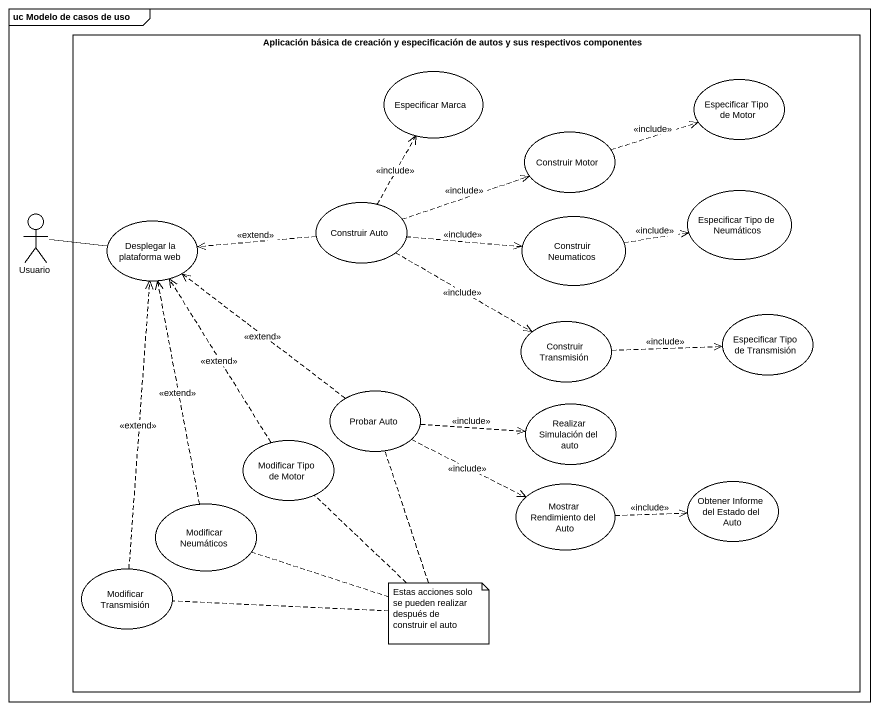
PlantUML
@startuml
mainframe uc Modelo de casos de uso
rectangle "Aplicación básica de creación y especificación de autos y sus respectivos componentes" as Aplicación_básica_de {
  usecase "Especificar Marca" as Especificar_Marca
  usecase "Especificar Tipo de Motor" as Especificar_Tipo_de_Motor
  usecase "Construir Motor" as Construir_Motor
  usecase "Especificar Tipo de Neumáticos" as Especificar_Tipo_de
  usecase "Desplegar la plataforma web" as Desplegar_la_plataforma_web
  usecase "Construir Auto" as Construir_Auto
  usecase "Construir Neumaticos" as Construir_Neumaticos
  usecase "Especificar Tipo de Transmisión" as Especificar_Tipo_de_2
  usecase "Construir Transmisión" as Construir_Transmisión
  usecase "Probar Auto" as Probar_Auto
  usecase "Realizar Simulación del auto" as Realizar_Simulación_del_auto
  usecase "Modificar Tipo de Motor" as Modificar_Tipo_de_Motor
  usecase "Modificar Neumáticos" as Modificar_Neumáticos
  usecase "Mostrar Rendimiento del Auto" as Mostrar_Rendimiento_del_Auto
  usecase "Obtener Informe del Estado del Auto" as Obtener_Informe_del_Estado
  usecase "Modificar Transmisión" as Modificar_Transmisión
}
actor Usuario
Construir_Motor .right.> Especificar_Tipo_de_Motor : <<include>>
Usuario -right- Desplegar_la_plataforma_web
Construir_Auto .up.> Especificar_Marca : <<include>>
Construir_Auto .right.> Construir_Motor : <<include>>
Construir_Auto .left.> Desplegar_la_plataforma_web : <<extend>>
Construir_Auto .right.> Construir_Neumaticos : <<include>>
Construir_Auto .right.> Construir_Transmisión : <<include>>
Construir_Neumaticos .right.> Especificar_Tipo_de : <<include>>
Construir_Transmisión .right.> Especificar_Tipo_de_2 : <<include>>
Probar_Auto .up.> Desplegar_la_plataforma_web : <<extend>>
Probar_Auto .right.> Realizar_Simulación_del_auto : <<include>>
Probar_Auto .right.> Mostrar_Rendimiento_del_Auto : <<include>>
Modificar_Tipo_de_Motor .up.> Desplegar_la_plataforma_web : <<extend>>
Modificar_Neumáticos .up.> Desplegar_la_plataforma_web : <<extend>>
Mostrar_Rendimiento_del_Auto .right.> Obtener_Informe_del_Estado : <<include>>
Modificar_Transmisión .up.> Desplegar_la_plataforma_web : <<extend>>
note as N1
  Estas acciones solo se pueden realizar después de construir el auto
end note
N1 .. Probar_Auto
N1 .. Modificar_Transmisión
N1 .. Modificar_Neumáticos
N1 .. Modificar_Tipo_de_Motor
@enduml
